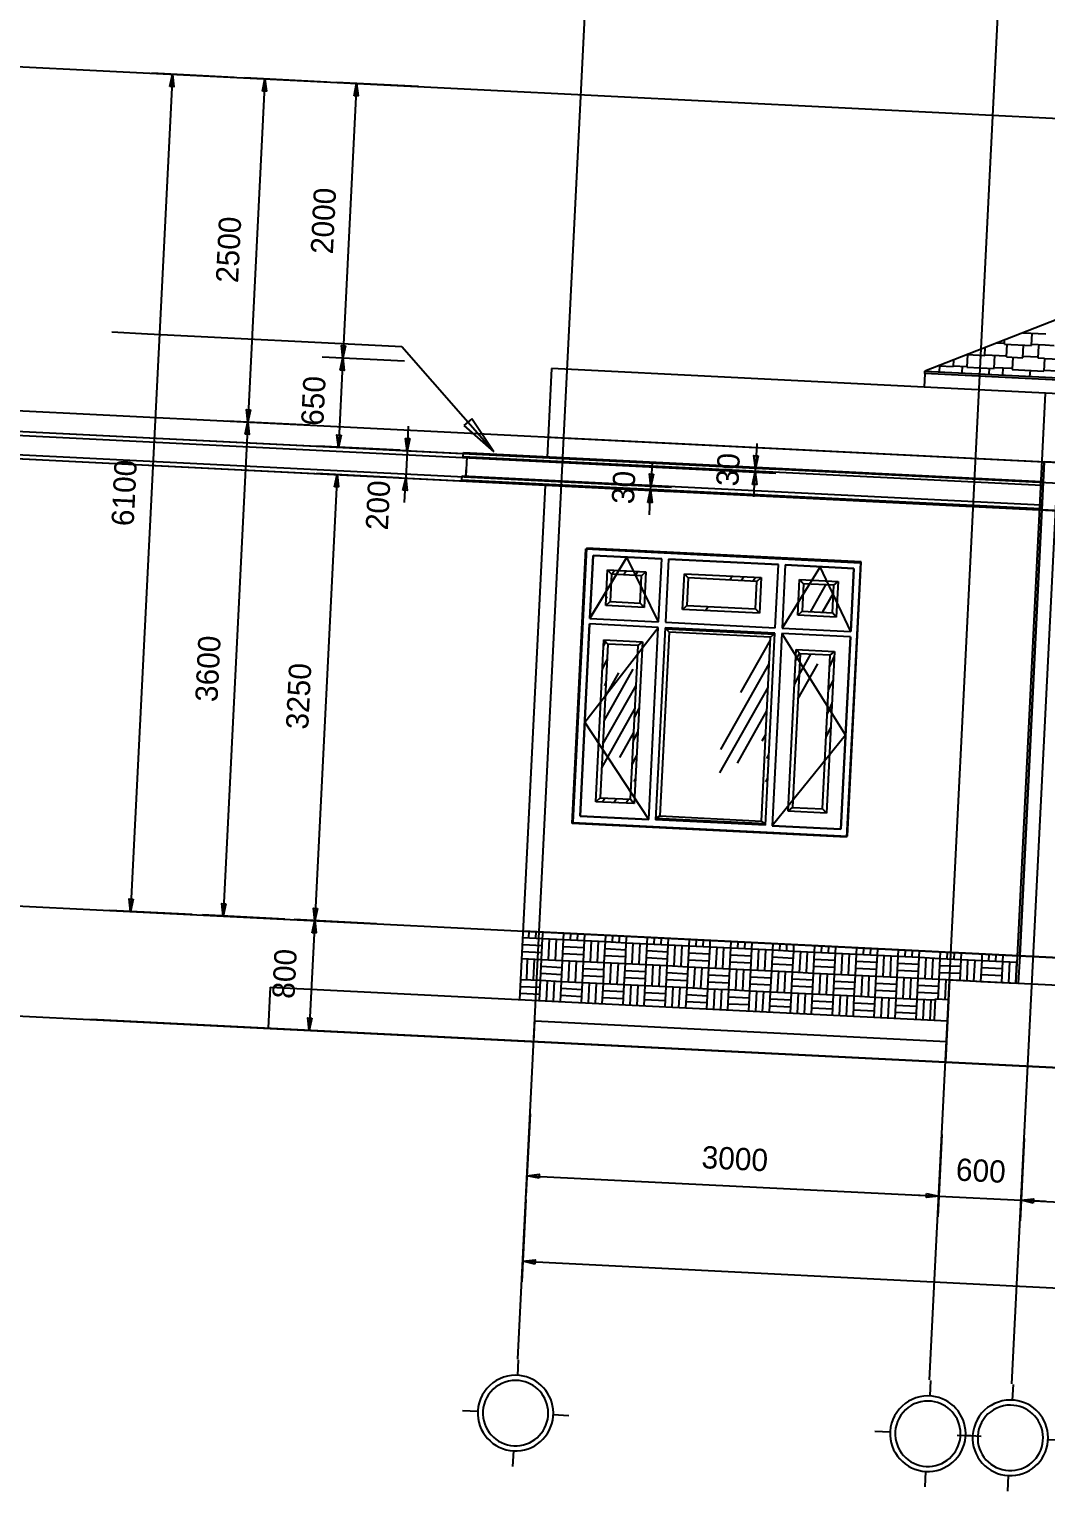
# Model space of a CAD drawing. Extents: x 549999 to 550212, y 1838161 to 1838467.
# Drawn here: x 550073.81 to 550081.21, y 1838312.12 to 1838322.78 of the extents above; entities that cross this region are included whole.
import ezdxf

# ---------------------------------------------------------------- set-up
doc = ezdxf.new("R2010")
doc.units = 0
for name, color, linetype in [('Level 14', 7, 'Continuous'), ('Level 18', 7, 'Continuous'), ('Level 19', 7, 'Continuous'), ('Level 20', 7, 'Continuous'), ('Level 22', 7, 'Continuous'), ('Level 28', 7, 'Continuous'), ('Level 37', 7, 'Continuous'), ('Level 4', 7, 'Continuous'), ('Level 42', 7, 'Continuous'), ('Level 6', 7, 'Continuous'), ('Level 7', 7, 'Continuous'), ('Level 8', 7, 'Continuous'), ('Level 9', 7, 'Continuous')]:
    doc.layers.add(name, color=color, linetype=linetype)

# ---------------------------------------------------------------- blocks, each defined once
blk = doc.blocks.new('SO2000')
at = {"layer": 'Level 7'}
for p, q in [((-392.9, 280), (-392.9, 80)), ((-192.9, 280), (-392.9, 280)), ((-192.9, 80), (-192.9, 280)), ((-387.9, 229), (-363.4, 275)), ((-363.4, 275), (-387.9, 229)), ((-337.9, 275), (-387.9, 275)), ((-387.9, 275), (-387.9, 229)), ((-387.9, 229), (-387.9, 275)), ((-387.9, 275), (-337.9, 275)), ((-337.9, 229), (-363.4, 275)), ((-337.9, 229), (-337.9, 275)), ((-337.9, 229), (-337.9, 275)), ((-332.9, 275), (-332.9, 229)), ((-332.9, 275), (-252.9, 275)), ((-332.9, 275), (-332.9, 229)), ((-252.9, 275), (-332.9, 275)), ((-252.9, 229), (-252.9, 275)), ((-252.9, 229), (-252.9, 275)), ((-222.4, 275), (-247.9, 229)), ((-247.9, 275), (-247.9, 229)), ((-197.9, 275), (-247.9, 275)), ((-247.9, 275), (-247.9, 229)), ((-247.9, 275), (-197.9, 275)), ((-197.9, 229), (-222.4, 275)), ((-197.9, 229), (-197.9, 275)), ((-197.9, 275), (-197.9, 229)), ((-376.9, 265), (-373.9, 262)), ((-376.9, 239), (-376.9, 265)), ((-376.9, 265), (-348.9, 265)), ((-351.9, 262), (-373.9, 262)), ((-373.9, 262), (-373.9, 242)), ((-373.6, 262), (-371.8, 265)), ((-365.1, 262), (-363.3, 265)), ((-356.5, 262), (-354.7, 265)), ((-351.9, 262), (-348.9, 265)), ((-351.9, 242), (-351.9, 262)), ((-348.9, 265), (-348.9, 239)), ((-320.9, 265), (-317.9, 262)), ((-320.9, 239), (-320.9, 265)), ((-320.9, 265), (-264.9, 265)), ((-267.9, 262), (-317.9, 262)), ((-317.9, 262), (-317.9, 242)), ((-287.9, 262), (-286.1, 265)), ((-279.3, 262), (-277.5, 265)), ((-270.8, 262), (-269, 265)), ((-267.9, 262), (-264.9, 265)), ((-267.9, 242), (-267.9, 262)), ((-264.9, 265), (-264.9, 239)), ((-236.9, 265), (-208.9, 265)), ((-236.9, 239), (-236.9, 265)), ((-236.9, 265), (-233.9, 262)), ((-211.9, 262), (-233.9, 262)), ((-233.9, 262), (-233.9, 242)), ((-227.6, 242), (-217.6, 262)), ((-219, 242), (-211.9, 256.3)), ((-211.9, 262), (-208.9, 265)), ((-211.9, 242), (-211.9, 262)), ((-208.9, 265), (-208.9, 239)), ((-376.9, 243.9), (-376.2, 245.6)), ((-376.9, 239), (-373.9, 242)), ((-348.9, 239), (-376.9, 239)), ((-373.9, 242), (-351.9, 242)), ((-348.9, 239), (-351.9, 242)), ((-320.9, 239), (-317.9, 242)), ((-264.9, 239), (-320.9, 239)), ((-317.9, 242), (-267.9, 242)), ((-304.3, 239), (-302.5, 242)), ((-264.9, 239), (-267.9, 242)), ((-236.9, 239), (-233.9, 242)), ((-208.9, 239), (-236.9, 239)), ((-233.9, 242), (-211.9, 242)), ((-208.9, 239), (-211.9, 242)), ((-387.9, 229), (-337.9, 229)), ((-387.9, 229), (-337.9, 229)), ((-387.9, 153.5), (-337.9, 225)), ((-337.9, 225), (-387.9, 225)), ((-387.9, 225), (-387.9, 85)), ((-337.9, 225), (-387.9, 225)), ((-387.9, 85), (-387.9, 225)), ((-337.9, 85), (-337.9, 225)), ((-337.9, 85), (-337.9, 225)), ((-332.9, 229), (-252.9, 229)), ((-332.9, 229), (-252.9, 229)), ((-332.9, 225), (-332.9, 85)), ((-252.9, 225), (-332.9, 225)), ((-252.9, 224), (-332.9, 224)), ((-331.9, 224), (-329.9, 222)), ((-255.9, 222), (-253.9, 224)), ((-252.9, 85), (-252.9, 225)), ((-247.9, 229), (-197.9, 229)), ((-247.9, 229), (-197.9, 229)), ((-247.9, 229), (-197.9, 229)), ((-247.9, 225), (-197.9, 153.5)), ((-247.9, 225), (-247.9, 85)), ((-197.9, 225), (-247.9, 225)), ((-247.9, 225), (-247.9, 85)), ((-197.9, 225), (-247.9, 225)), ((-197.9, 85), (-197.9, 225)), ((-197.9, 225), (-197.9, 85)), ((-376.9, 214), (-373.9, 211)), ((-376.9, 96), (-376.9, 214)), ((-376.9, 214), (-348.9, 214)), ((-351.9, 211), (-348.9, 214)), ((-348.9, 214), (-348.9, 96)), ((-255.9, 222), (-329.9, 222)), ((-329.9, 222), (-329.9, 88)), ((-275.5, 180.6), (-255.9, 219.7)), ((-255.9, 88), (-255.9, 222)), ((-236.9, 214), (-233.9, 211)), ((-236.9, 96), (-236.9, 214)), ((-236.9, 214), (-208.9, 214)), ((-211.9, 211), (-208.9, 214)), ((-208.9, 214), (-208.9, 96)), ((-376.9, 209.6), (-375.6, 212.7)), ((-351.9, 211), (-373.9, 211)), ((-373.9, 211), (-373.9, 99)), ((-351.9, 99), (-351.9, 211)), ((-287.9, 138.5), (-255.9, 202.5)), ((-236.9, 205.4), (-234.4, 211.5)), ((-233.9, 195.1), (-226, 211)), ((-211.9, 211), (-233.9, 211)), ((-233.9, 211), (-233.9, 99)), ((-233.9, 178), (-220.7, 204.3)), ((-211.9, 99), (-211.9, 211)), ((-211.9, 202.7), (-208.9, 209.9)), ((-376.9, 192.5), (-373.9, 199.7)), ((-373.9, 155.1), (-354.6, 193.8)), ((-236.9, 188.3), (-233.9, 195.5)), ((-211.9, 185.6), (-208.9, 192.8)), ((-374.7, 180.5), (-373.9, 182.6)), ((-373.9, 172.3), (-364.8, 190.5)), ((-373.9, 138), (-351.9, 182)), ((-287.9, 121.4), (-255.9, 185.4)), ((-211.9, 168.4), (-208.9, 175.7)), ((-373.9, 120.9), (-351.9, 164.9)), ((-351.9, 158.4), (-348.9, 165.6)), ((-275.5, 129.1), (-255.9, 168.3)), ((-337.9, 85), (-387.9, 153.5)), ((-258.3, 146.3), (-255.9, 151.1)), ((-197.9, 153.5), (-247.9, 85)), ((-211.9, 151.3), (-208.9, 158.5)), ((-361.2, 129.1), (-351.9, 147.7)), ((-351.9, 141.2), (-348.9, 148.4)), ((-351.9, 124.1), (-348.9, 131.3)), ((-254.2, 133.7), (-252.9, 136.7)), ((-254.2, 116.6), (-252.9, 119.6)), ((-349.8, 112), (-348.9, 114.1)), ((-373.9, 99), (-376.9, 96)), ((-348.9, 96), (-376.9, 96)), ((-373.9, 99), (-351.9, 99)), ((-372.4, 96), (-370.6, 99)), ((-363.8, 96), (-362, 99)), ((-355.2, 96), (-353.4, 99)), ((-351.9, 99), (-348.9, 96)), ((-236.9, 96), (-233.9, 99)), ((-208.9, 96), (-236.9, 96)), ((-233.9, 99), (-211.9, 99)), ((-208.9, 96), (-211.9, 99)), ((-332.9, 86), (-329.9, 88)), ((-252.9, 86), (-332.9, 86)), ((-329.9, 88), (-255.9, 88)), ((-252.9, 86), (-255.9, 88)), ((-392.9, 80), (-192.9, 80)), ((-387.9, 85), (-337.9, 85)), ((-337.9, 85), (-387.9, 85)), ((-252.9, 85), (-332.9, 85)), ((-247.9, 85), (-197.9, 85)), ((-197.9, 85), (-247.9, 85))]:
    blk.add_line(p, q, dxfattribs=at)
blk = doc.blocks.new('FLOORS')
at = {"layer": 'Level 8'}
for p, q in [((-122.9, -50), (-122.9, -35)), ((-122.9, -35), (-112.9, -35))]:
    blk.add_line(p, q, dxfattribs=at)
blk = doc.blocks.new('FLOOR0')
at = {"layer": 'Level 8'}
blk.add_line((-482.9, 328), (-482.9, 342), dxfattribs=at)
blk = doc.blocks.new('FLOOR3')
at = {"layer": 'Level 8'}
for p, q in [((-485.9, 345), (-64.4, 345)), ((-485.9, 342), (-485.9, 345)), ((-64.4, 342), (-485.9, 342)), ((-485.9, 328), (-64.4, 328)), ((-485.9, 325), (-485.9, 328)), ((-64.4, 325), (-485.9, 325))]:
    blk.add_line(p, q, dxfattribs=at)
blk = doc.blocks.new('GRID__')
at = {"layer": 'Level 19'}
for p, q in [((504.7, -264.7), (504.7, -276)), ((466, -303.5), (477.2, -303.5)), ((543.5, -303.5), (532.2, -303.5)), ((504.7, -342.3), (504.7, -331))]:
    blk.add_line(p, q, dxfattribs=at)
for radius, start, end in [(27.5, 86.5906, 185.4173), (27.5, 3.4094, 86.5906), (23.8, 86.5906, 185.4173), (23.8, 3.4094, 86.5906), (27.5, 185.4173, 275.4173), (23.8, 185.4173, 275.4173), (23.8, 275.4173, 3.4094), (27.5, 275.4173, 3.4094)]:
    blk.add_arc((504.7, -303.5), radius, start, end, dxfattribs=at)

msp = doc.modelspace()

# ---------------------------------------------------------------- linework, layer by layer
at = {"layer": 'Level 14'}
for p, q in [((550077.445, 1838316.167), (550077.447, 1838316.214)), ((550077.496, 1838316.164), (550077.498, 1838316.211)), ((550077.401, 1838316.118), (550077.544, 1838316.111)), ((550077.404, 1838316.169), (550077.546, 1838316.162)), ((550077.539, 1838316.009), (550077.546, 1838316.162)), ((550077.546, 1838316.162), (550077.549, 1838316.209)), ((550077.546, 1838316.162), (550077.699, 1838316.154)), ((550077.589, 1838316.007), (550077.597, 1838316.159)), ((550077.64, 1838316.004), (550077.648, 1838316.156)), ((550077.691, 1838316.002), (550077.699, 1838316.154)), ((550077.699, 1838316.154), (550077.701, 1838316.201)), ((550077.699, 1838316.154), (550077.851, 1838316.146)), ((550077.749, 1838316.151), (550077.752, 1838316.199)), ((550077.8, 1838316.149), (550077.802, 1838316.196)), ((550077.843, 1838315.994), (550077.851, 1838316.146)), ((550077.851, 1838316.146), (550077.853, 1838316.194)), ((550077.851, 1838316.146), (550078.003, 1838316.139)), ((550077.894, 1838315.992), (550077.901, 1838316.144)), ((550077.945, 1838315.989), (550077.952, 1838316.141)), ((550077.995, 1838315.986), (550078.003, 1838316.139)), ((550078.003, 1838316.139), (550078.005, 1838316.186)), ((550078.003, 1838316.139), (550078.155, 1838316.131)), ((550078.054, 1838316.136), (550078.056, 1838316.183)), ((550078.104, 1838316.134), (550078.107, 1838316.181)), ((550078.148, 1838315.979), (550078.155, 1838316.131)), ((550078.155, 1838316.131), (550078.158, 1838316.178)), ((550078.155, 1838316.131), (550078.307, 1838316.123)), ((550078.198, 1838315.976), (550078.206, 1838316.129)), ((550078.249, 1838315.974), (550078.257, 1838316.126)), ((550078.3, 1838315.971), (550078.307, 1838316.123)), ((550078.307, 1838316.123), (550078.31, 1838316.171)), ((550078.307, 1838316.123), (550078.46, 1838316.116)), ((550078.358, 1838316.121), (550078.36, 1838316.168)), ((550078.409, 1838316.118), (550078.411, 1838316.166)), ((550078.452, 1838315.964), (550078.46, 1838316.116)), ((550078.46, 1838316.116), (550078.462, 1838316.163)), ((550078.46, 1838316.116), (550078.612, 1838316.108)), ((550078.503, 1838315.961), (550078.51, 1838316.113)), ((550078.553, 1838315.959), (550078.561, 1838316.111)), ((550078.604, 1838315.956), (550078.612, 1838316.108)), ((550078.612, 1838316.108), (550078.614, 1838316.155)), ((550078.612, 1838316.108), (550078.764, 1838316.101)), ((550078.663, 1838316.106), (550078.665, 1838316.153)), ((550078.713, 1838316.103), (550078.716, 1838316.15)), ((550078.764, 1838316.101), (550078.766, 1838316.148)), ((550078.916, 1838316.093), (550078.919, 1838316.14)), ((550078.967, 1838316.09), (550078.969, 1838316.138)), ((550079.018, 1838316.088), (550079.02, 1838316.135)), ((550079.068, 1838316.085), (550079.071, 1838316.133)), ((550079.221, 1838316.078), (550079.223, 1838316.125)), ((550079.271, 1838316.075), (550079.274, 1838316.123)), ((550079.322, 1838316.073), (550079.324, 1838316.12)), ((550079.373, 1838316.07), (550079.375, 1838316.117)), ((550079.525, 1838316.063), (550079.527, 1838316.11)), ((550079.576, 1838316.06), (550079.578, 1838316.107)), ((550079.627, 1838316.057), (550079.629, 1838316.105)), ((550077.396, 1838316.016), (550077.539, 1838316.009)), ((550077.399, 1838316.067), (550077.541, 1838316.06)), ((550077.43, 1838315.862), (550077.437, 1838316.014)), ((550077.48, 1838315.86), (550077.488, 1838316.012)), ((550077.531, 1838315.857), (550077.539, 1838316.009)), ((550077.539, 1838316.009), (550077.691, 1838316.002)), ((550077.683, 1838315.849), (550077.691, 1838316.002)), ((550077.691, 1838316.002), (550077.843, 1838315.994)), ((550077.693, 1838316.052), (550077.846, 1838316.045)), ((550077.696, 1838316.103), (550077.848, 1838316.096)), ((550077.734, 1838315.847), (550077.742, 1838315.999)), ((550077.998, 1838316.037), (550078.15, 1838316.03)), ((550078, 1838316.088), (550078.153, 1838316.08)), ((550078.302, 1838316.022), (550078.454, 1838316.014)), ((550078.305, 1838316.073), (550078.457, 1838316.065)), ((550078.607, 1838316.007), (550078.759, 1838315.999)), ((550078.609, 1838316.057), (550078.761, 1838316.05)), ((550078.756, 1838315.948), (550078.764, 1838316.101)), ((550078.764, 1838316.101), (550078.916, 1838316.093)), ((550078.807, 1838315.946), (550078.815, 1838316.098)), ((550078.858, 1838315.943), (550078.865, 1838316.096)), ((550078.909, 1838315.941), (550078.916, 1838316.093)), ((550078.914, 1838316.042), (550079.066, 1838316.035)), ((550078.916, 1838316.093), (550079.068, 1838316.085)), ((550079.061, 1838315.933), (550079.068, 1838316.085)), ((550079.068, 1838316.085), (550079.221, 1838316.078)), ((550079.112, 1838315.931), (550079.119, 1838316.083)), ((550079.162, 1838315.928), (550079.17, 1838316.08)), ((550079.213, 1838315.926), (550079.221, 1838316.078)), ((550079.218, 1838316.027), (550079.37, 1838316.019)), ((550079.221, 1838316.078), (550079.373, 1838316.07)), ((550079.365, 1838315.918), (550079.373, 1838316.07)), ((550079.373, 1838316.07), (550079.525, 1838316.063)), ((550079.416, 1838315.915), (550079.424, 1838316.068)), ((550079.467, 1838315.913), (550079.474, 1838316.065)), ((550079.517, 1838315.91), (550079.525, 1838316.063)), ((550079.523, 1838316.012), (550079.675, 1838316.004)), ((550079.525, 1838316.063), (550079.677, 1838316.055)), ((550079.67, 1838315.903), (550079.677, 1838316.055)), ((550079.677, 1838316.055), (550079.68, 1838316.102)), ((550079.677, 1838316.055), (550079.829, 1838316.047)), ((550079.72, 1838315.9), (550079.728, 1838316.052)), ((550079.771, 1838315.898), (550079.779, 1838316.05)), ((550079.822, 1838315.895), (550079.829, 1838316.047)), ((550079.829, 1838316.047), (550079.832, 1838316.095)), ((550079.829, 1838316.047), (550079.982, 1838316.04)), ((550079.88, 1838316.045), (550079.883, 1838316.092)), ((550079.931, 1838316.042), (550079.933, 1838316.09)), ((550079.974, 1838315.888), (550079.982, 1838316.04)), ((550079.982, 1838316.04), (550079.984, 1838316.087)), ((550079.982, 1838316.04), (550080.134, 1838316.032)), ((550080.025, 1838315.885), (550080.032, 1838316.037)), ((550080.076, 1838315.882), (550080.083, 1838316.035)), ((550080.126, 1838315.88), (550080.134, 1838316.032)), ((550080.134, 1838316.032), (550080.136, 1838316.079)), ((550080.134, 1838316.032), (550080.286, 1838316.025)), ((550080.185, 1838316.03), (550080.187, 1838316.077)), ((550080.235, 1838316.027), (550080.238, 1838316.074)), ((550080.278, 1838315.872), (550080.286, 1838316.025)), ((550080.286, 1838316.025), (550080.288, 1838316.072)), ((550080.286, 1838316.025), (550080.438, 1838316.017)), ((550080.329, 1838315.87), (550080.337, 1838316.022)), ((550080.38, 1838315.867), (550080.388, 1838316.019)), ((550080.431, 1838315.865), (550080.438, 1838316.017)), ((550080.438, 1838316.017), (550080.441, 1838316.064)), ((550080.438, 1838316.017), (550080.591, 1838316.009)), ((550080.489, 1838316.014), (550080.491, 1838316.062)), ((550080.54, 1838316.012), (550080.542, 1838316.059)), ((550080.583, 1838315.857), (550080.591, 1838316.009)), ((550080.591, 1838316.009), (550080.593, 1838316.057)), ((550080.591, 1838316.009), (550080.743, 1838316.002)), ((550080.634, 1838315.855), (550080.641, 1838316.007)), ((550080.684, 1838315.852), (550080.692, 1838316.004)), ((550080.735, 1838315.849), (550080.743, 1838316.002)), ((550080.743, 1838316.002), (550080.745, 1838316.049)), ((550080.743, 1838316.002), (550080.895, 1838315.994)), ((550080.793, 1838315.999), (550080.796, 1838316.046)), ((550080.844, 1838315.997), (550080.847, 1838316.044)), ((550080.895, 1838315.994), (550080.897, 1838316.041)), ((550077.534, 1838315.908), (550077.686, 1838315.9)), ((550077.536, 1838315.959), (550077.688, 1838315.951)), ((550077.785, 1838315.844), (550077.792, 1838315.997)), ((550077.836, 1838315.842), (550077.843, 1838315.994)), ((550077.838, 1838315.893), (550077.99, 1838315.885)), ((550077.841, 1838315.943), (550077.993, 1838315.936)), ((550077.843, 1838315.994), (550077.995, 1838315.986)), ((550077.988, 1838315.834), (550077.995, 1838315.986)), ((550077.995, 1838315.986), (550078.148, 1838315.979)), ((550078.038, 1838315.832), (550078.046, 1838315.984)), ((550078.089, 1838315.829), (550078.097, 1838315.981)), ((550078.14, 1838315.827), (550078.148, 1838315.979)), ((550078.145, 1838315.928), (550078.297, 1838315.921)), ((550078.148, 1838315.979), (550078.3, 1838315.971)), ((550078.292, 1838315.819), (550078.3, 1838315.971)), ((550078.3, 1838315.971), (550078.452, 1838315.964)), ((550078.343, 1838315.816), (550078.35, 1838315.969)), ((550078.394, 1838315.814), (550078.401, 1838315.966)), ((550078.444, 1838315.811), (550078.452, 1838315.964)), ((550078.449, 1838315.913), (550078.602, 1838315.905)), ((550078.452, 1838315.964), (550078.604, 1838315.956)), ((550078.597, 1838315.804), (550078.604, 1838315.956)), ((550078.604, 1838315.956), (550078.756, 1838315.948)), ((550078.647, 1838315.801), (550078.655, 1838315.953)), ((550078.698, 1838315.799), (550078.706, 1838315.951)), ((550078.749, 1838315.796), (550078.756, 1838315.948)), ((550078.754, 1838315.898), (550078.906, 1838315.89)), ((550078.756, 1838315.948), (550078.909, 1838315.941)), ((550078.901, 1838315.789), (550078.909, 1838315.941)), ((550078.909, 1838315.941), (550079.061, 1838315.933)), ((550078.911, 1838315.992), (550079.063, 1838315.984)), ((550078.952, 1838315.786), (550078.959, 1838315.938)), ((550079.002, 1838315.784), (550079.01, 1838315.936)), ((550079.053, 1838315.781), (550079.061, 1838315.933)), ((550079.061, 1838315.933), (550079.213, 1838315.926)), ((550079.205, 1838315.773), (550079.213, 1838315.926)), ((550079.213, 1838315.926), (550079.365, 1838315.918)), ((550079.216, 1838315.976), (550079.368, 1838315.969)), ((550079.256, 1838315.771), (550079.264, 1838315.923)), ((550079.307, 1838315.768), (550079.314, 1838315.921)), ((550079.358, 1838315.766), (550079.365, 1838315.918)), ((550079.365, 1838315.918), (550079.517, 1838315.91)), ((550079.51, 1838315.758), (550079.517, 1838315.91)), ((550079.517, 1838315.91), (550079.67, 1838315.903)), ((550079.52, 1838315.961), (550079.672, 1838315.953)), ((550079.561, 1838315.756), (550079.568, 1838315.908)), ((550079.611, 1838315.753), (550079.619, 1838315.905)), ((550079.662, 1838315.751), (550079.67, 1838315.903)), ((550079.67, 1838315.903), (550079.822, 1838315.895)), ((550079.814, 1838315.743), (550079.822, 1838315.895)), ((550079.822, 1838315.895), (550079.974, 1838315.888)), ((550079.824, 1838315.946), (550079.977, 1838315.938)), ((550079.827, 1838315.997), (550079.979, 1838315.989)), ((550079.865, 1838315.74), (550079.873, 1838315.893)), ((550080.129, 1838315.931), (550080.281, 1838315.923)), ((550080.131, 1838315.981), (550080.284, 1838315.974)), ((550080.433, 1838315.915), (550080.585, 1838315.908)), ((550080.436, 1838315.966), (550080.588, 1838315.959)), ((550080.738, 1838315.9), (550080.89, 1838315.893)), ((550080.74, 1838315.951), (550080.892, 1838315.943)), ((550080.887, 1838315.842), (550080.895, 1838315.994)), ((550080.895, 1838315.994), (550080.999, 1838315.989)), ((550080.938, 1838315.839), (550080.946, 1838315.992)), ((550080.989, 1838315.837), (550080.996, 1838315.989)), ((550077.386, 1838315.813), (550077.529, 1838315.806)), ((550077.389, 1838315.864), (550077.531, 1838315.857)), ((550077.524, 1838315.709), (550077.531, 1838315.857)), ((550077.531, 1838315.857), (550077.683, 1838315.849)), ((550077.574, 1838315.707), (550077.582, 1838315.855)), ((550077.625, 1838315.704), (550077.633, 1838315.852)), ((550077.676, 1838315.702), (550077.683, 1838315.849)), ((550077.681, 1838315.799), (550077.833, 1838315.791)), ((550077.683, 1838315.849), (550077.836, 1838315.842)), ((550077.828, 1838315.694), (550077.836, 1838315.842)), ((550077.836, 1838315.842), (550077.988, 1838315.834)), ((550077.879, 1838315.692), (550077.886, 1838315.839)), ((550077.93, 1838315.689), (550077.937, 1838315.837)), ((550077.98, 1838315.687), (550077.988, 1838315.834)), ((550077.988, 1838315.834), (550078.14, 1838315.827)), ((550078.133, 1838315.679), (550078.14, 1838315.827)), ((550078.14, 1838315.827), (550078.292, 1838315.819)), ((550078.142, 1838315.877), (550078.295, 1838315.87)), ((550078.183, 1838315.676), (550078.191, 1838315.824)), ((550078.234, 1838315.674), (550078.241, 1838315.822)), ((550078.285, 1838315.671), (550078.292, 1838315.819)), ((550078.292, 1838315.819), (550078.444, 1838315.811)), ((550078.437, 1838315.664), (550078.444, 1838315.811)), ((550078.444, 1838315.811), (550078.597, 1838315.804)), ((550078.447, 1838315.862), (550078.599, 1838315.855)), ((550078.488, 1838315.661), (550078.495, 1838315.809)), ((550078.538, 1838315.659), (550078.546, 1838315.806)), ((550078.589, 1838315.656), (550078.597, 1838315.804)), ((550078.597, 1838315.804), (550078.749, 1838315.796)), ((550078.741, 1838315.648), (550078.749, 1838315.796)), ((550078.749, 1838315.796), (550078.901, 1838315.789)), ((550078.751, 1838315.847), (550078.904, 1838315.839)), ((550078.792, 1838315.646), (550078.8, 1838315.794)), ((550078.843, 1838315.643), (550078.85, 1838315.791)), ((550078.894, 1838315.641), (550078.901, 1838315.789)), ((550078.901, 1838315.789), (550079.053, 1838315.781)), ((550079.056, 1838315.832), (550079.208, 1838315.824)), ((550079.058, 1838315.882), (550079.21, 1838315.875)), ((550079.36, 1838315.816), (550079.512, 1838315.809)), ((550079.363, 1838315.867), (550079.515, 1838315.86)), ((550079.665, 1838315.801), (550079.817, 1838315.794)), ((550079.667, 1838315.852), (550079.819, 1838315.844)), ((550079.916, 1838315.738), (550079.923, 1838315.89)), ((550079.966, 1838315.735), (550079.974, 1838315.888)), ((550079.969, 1838315.786), (550080.121, 1838315.778)), ((550079.972, 1838315.837), (550080.124, 1838315.829)), ((550079.974, 1838315.888), (550080.126, 1838315.88)), ((550080.119, 1838315.728), (550080.126, 1838315.88)), ((550080.126, 1838315.88), (550080.278, 1838315.872)), ((550080.169, 1838315.725), (550080.177, 1838315.877)), ((550080.22, 1838315.723), (550080.228, 1838315.875)), ((550080.271, 1838315.72), (550080.278, 1838315.872)), ((550080.276, 1838315.822), (550080.428, 1838315.814)), ((550080.278, 1838315.872), (550080.431, 1838315.865)), ((550080.423, 1838315.715), (550080.431, 1838315.865)), ((550080.431, 1838315.865), (550080.583, 1838315.857)), ((550080.474, 1838315.712), (550080.481, 1838315.862)), ((550080.532, 1838315.859), (550080.532, 1838315.86)), ((550080.583, 1838315.857), (550080.735, 1838315.849)), ((550080.583, 1838315.857), (550080.583, 1838315.857)), ((550080.735, 1838315.849), (550080.887, 1838315.842)), ((550080.735, 1838315.849), (550080.735, 1838315.849)), ((550080.786, 1838315.847), (550080.786, 1838315.847)), ((550080.837, 1838315.844), (550080.837, 1838315.844)), ((550080.887, 1838315.842), (550080.992, 1838315.837)), ((550080.887, 1838315.842), (550080.887, 1838315.842)), ((550077.383, 1838315.763), (550077.526, 1838315.756)), ((550077.678, 1838315.748), (550077.83, 1838315.74)), ((550077.983, 1838315.733), (550078.135, 1838315.725)), ((550077.985, 1838315.784), (550078.137, 1838315.776)), ((550078.287, 1838315.718), (550078.439, 1838315.71)), ((550078.29, 1838315.768), (550078.442, 1838315.761)), ((550078.591, 1838315.702), (550078.744, 1838315.695)), ((550078.594, 1838315.753), (550078.746, 1838315.745)), ((550078.896, 1838315.687), (550079.048, 1838315.68)), ((550078.898, 1838315.738), (550079.051, 1838315.73)), ((550079.046, 1838315.633), (550079.053, 1838315.781)), ((550079.053, 1838315.781), (550079.205, 1838315.773)), ((550079.097, 1838315.631), (550079.104, 1838315.778)), ((550079.147, 1838315.628), (550079.155, 1838315.776)), ((550079.198, 1838315.626), (550079.205, 1838315.773)), ((550079.203, 1838315.723), (550079.355, 1838315.715)), ((550079.205, 1838315.773), (550079.358, 1838315.766)), ((550079.35, 1838315.618), (550079.358, 1838315.766)), ((550079.358, 1838315.766), (550079.51, 1838315.758)), ((550079.401, 1838315.616), (550079.408, 1838315.763)), ((550079.452, 1838315.613), (550079.459, 1838315.761)), ((550079.502, 1838315.61), (550079.51, 1838315.758)), ((550079.507, 1838315.707), (550079.659, 1838315.7)), ((550079.51, 1838315.758), (550079.662, 1838315.751)), ((550079.655, 1838315.603), (550079.662, 1838315.751)), ((550079.662, 1838315.751), (550079.814, 1838315.743)), ((550079.705, 1838315.6), (550079.713, 1838315.748)), ((550079.756, 1838315.598), (550079.764, 1838315.745)), ((550079.807, 1838315.595), (550079.814, 1838315.743)), ((550079.812, 1838315.692), (550079.964, 1838315.685)), ((550079.814, 1838315.743), (550079.966, 1838315.735)), ((550079.959, 1838315.588), (550079.966, 1838315.735)), ((550079.966, 1838315.735), (550080.119, 1838315.728)), ((550080.01, 1838315.585), (550080.017, 1838315.733)), ((550080.061, 1838315.583), (550080.068, 1838315.73)), ((550080.111, 1838315.58), (550080.119, 1838315.728)), ((550080.119, 1838315.728), (550080.271, 1838315.72)), ((550080.263, 1838315.572), (550080.271, 1838315.72)), ((550080.271, 1838315.72), (550080.4, 1838315.714)), ((550080.273, 1838315.771), (550080.426, 1838315.763)), ((550080.314, 1838315.57), (550080.322, 1838315.718)), ((550080.365, 1838315.567), (550080.372, 1838315.715)), ((550079.2, 1838315.672), (550079.353, 1838315.664)), ((550079.505, 1838315.657), (550079.657, 1838315.649)), ((550079.809, 1838315.641), (550079.961, 1838315.634)), ((550080.114, 1838315.626), (550080.266, 1838315.619)), ((550080.116, 1838315.677), (550080.268, 1838315.669))]:
    msp.add_line(p, q, dxfattribs=at)
at = {"layer": 'Level 18'}
for p, q in [((550077.365, 1838313.099), (550078.012, 1838326.036)), ((550080.362, 1838312.949), (550081.008, 1838325.886)), ((550080.961, 1838312.919), (550081.608, 1838325.857)), ((550072.681, 1838322.56), (550101.528, 1838321.118)), ((550072.557, 1838320.063), (550101.404, 1838318.621)), ((550072.377, 1838316.467), (550101.224, 1838315.025)), ((550072.337, 1838315.668), (550100.042, 1838314.283))]:
    msp.add_line(p, q, dxfattribs=at)
at = {"layer": 'Level 20'}
for p, q in [((550074.852, 1838322.451), (550074.547, 1838316.359)), ((550075.301, 1838322.429), (550074.702, 1838322.459)), ((550075.975, 1838322.395), (550075.376, 1838322.425)), ((550075.526, 1838322.417), (550075.401, 1838319.921)), ((550076.642, 1838322.362), (550076.043, 1838322.392)), ((550076.193, 1838322.384), (550076.093, 1838320.387)), ((550034.294, 1838321.825), (550095.327, 1838318.774)), ((550034.284, 1838321.626), (550095.317, 1838318.574)), ((550076.542, 1838320.364), (550075.943, 1838320.394)), ((550076.542, 1838320.364), (550075.943, 1838320.394)), ((550076.093, 1838320.387), (550076.061, 1838319.737)), ((550069.961, 1838320.012), (550079.243, 1838319.548)), ((550069.962, 1838320.042), (550079.244, 1838319.578)), ((550069.199, 1838319.88), (550078.481, 1838319.416)), ((550069.2, 1838319.91), (550078.483, 1838319.446)), ((550075.401, 1838319.921), (550075.221, 1838316.325)), ((550075.85, 1838319.898), (550075.251, 1838319.928)), ((550075.85, 1838319.898), (550075.251, 1838319.928)), ((550076.569, 1838319.891), (550076.56, 1838319.712)), ((550076.51, 1838319.715), (550075.911, 1838319.745)), ((550079.104, 1838319.764), (550079.095, 1838319.586)), ((550076.51, 1838319.715), (550076.71, 1838319.705)), ((550076.56, 1838319.712), (550076.55, 1838319.513)), ((550078.342, 1838319.632), (550078.333, 1838319.454)), ((550076.051, 1838319.538), (550075.888, 1838316.292)), ((550076.5, 1838319.515), (550075.901, 1838319.545)), ((550076.5, 1838319.515), (550076.7, 1838319.505)), ((550079.084, 1838319.377), (550079.093, 1838319.556)), ((550079.093, 1838319.556), (550079.095, 1838319.586)), ((550076.541, 1838319.334), (550076.55, 1838319.513)), ((550078.323, 1838319.245), (550078.331, 1838319.424)), ((550078.331, 1838319.424), (550078.333, 1838319.454)), ((550074.997, 1838316.336), (550074.398, 1838316.366)), ((550075.671, 1838316.303), (550075.071, 1838316.333)), ((550076.338, 1838316.269), (550075.738, 1838316.299)), ((550076.338, 1838316.269), (550075.738, 1838316.299)), ((550075.888, 1838316.292), (550075.848, 1838315.493)), ((550076.298, 1838315.47), (550075.698, 1838315.5)), ((550077.455, 1838314.885), (550077.425, 1838314.286)), ((550080.451, 1838314.735), (550080.421, 1838314.136)), ((550080.451, 1838314.735), (550080.421, 1838314.136)), ((550081.05, 1838314.705), (550081.02, 1838314.106)), ((550081.05, 1838314.705), (550081.02, 1838314.106)), ((550077.432, 1838314.435), (550080.429, 1838314.286)), ((550080.25, 1838314.295), (550080.429, 1838314.286)), ((550077.424, 1838314.261), (550077.394, 1838313.662)), ((550080.429, 1838314.286), (550081.028, 1838314.256)), ((550081.206, 1838314.247), (550081.028, 1838314.256)), ((550081.028, 1838314.256), (550084.623, 1838314.076)), ((550077.401, 1838313.812), (550093.481, 1838313.008))]:
    msp.add_line(p, q, dxfattribs=at)
for points in [[(550074.833, 1838322.363), (550074.852, 1838322.451), (550074.862, 1838322.361)], [(550075.507, 1838322.329), (550075.526, 1838322.417), (550075.536, 1838322.328)], [(550076.174, 1838322.296), (550076.193, 1838322.384), (550076.203, 1838322.294)], [(550076.112, 1838320.475), (550076.093, 1838320.387), (550076.083, 1838320.477)], [(550076.074, 1838320.298), (550076.093, 1838320.387), (550076.103, 1838320.297)], [(550075.42, 1838320.009), (550075.401, 1838319.921), (550075.391, 1838320.011)], [(550075.382, 1838319.832), (550075.401, 1838319.921), (550075.411, 1838319.831)], [(550076.08, 1838319.826), (550076.061, 1838319.737), (550076.05, 1838319.827)], [(550076.579, 1838319.801), (550076.56, 1838319.712), (550076.549, 1838319.802)], [(550079.114, 1838319.674), (550079.095, 1838319.586), (550079.084, 1838319.676)], [(550076.031, 1838319.449), (550076.051, 1838319.538), (550076.061, 1838319.448)], [(550078.352, 1838319.542), (550078.333, 1838319.454), (550078.323, 1838319.544)], [(550079.074, 1838319.467), (550079.093, 1838319.556), (550079.104, 1838319.466)], [(550076.53, 1838319.424), (550076.55, 1838319.513), (550076.56, 1838319.423)], [(550078.312, 1838319.335), (550078.331, 1838319.424), (550078.342, 1838319.334)], [(550074.567, 1838316.447), (550074.547, 1838316.359), (550074.537, 1838316.449)], [(550075.241, 1838316.414), (550075.221, 1838316.325), (550075.211, 1838316.415)], [(550075.908, 1838316.38), (550075.888, 1838316.292), (550075.878, 1838316.382)], [(550075.869, 1838316.203), (550075.888, 1838316.292), (550075.899, 1838316.202)], [(550075.868, 1838315.581), (550075.848, 1838315.493), (550075.838, 1838315.583)], [(550077.521, 1838314.416), (550077.432, 1838314.435), (550077.522, 1838314.446)], [(550080.34, 1838314.305), (550080.429, 1838314.286), (550080.339, 1838314.275)], [(550080.34, 1838314.305), (550080.429, 1838314.286), (550080.339, 1838314.275)], [(550081.116, 1838314.236), (550081.028, 1838314.256), (550081.118, 1838314.266)], [(550081.116, 1838314.236), (550081.028, 1838314.256), (550081.118, 1838314.266)], [(550077.49, 1838313.792), (550077.401, 1838313.812), (550077.491, 1838313.822)]]:
    msp.add_lwpolyline(points, close=True, dxfattribs=at)
at = {"layer": 'Level 22'}
for p, q in [((550074.671, 1838320.561), (550074.411, 1838320.574)), ((550076.522, 1838320.469), (550074.671, 1838320.561)), ((550077.19, 1838319.705), (550076.522, 1838320.469)), ((550077.03, 1838319.945), (550076.973, 1838319.895)), ((550077.03, 1838319.945), (550076.973, 1838319.895)), ((550077.19, 1838319.705), (550077.03, 1838319.945)), ((550077.19, 1838319.705), (550077.03, 1838319.945)), ((550076.973, 1838319.895), (550077.19, 1838319.705)), ((550076.973, 1838319.895), (550077.19, 1838319.705))]:
    msp.add_line(p, q, dxfattribs=at)
at = {"layer": 'Level 28'}
msp.add_line((550096.631, 1838314.454), (550074.259, 1838315.572), dxfattribs=at)
at = {"layer": 'Level 37'}
for p, q in [((550084.566, 1838321.949), (550080.328, 1838320.291)), ((550080.327, 1838320.275), (550080.328, 1838320.291)), ((550090.914, 1838319.746), (550080.327, 1838320.275)), ((550080.328, 1838320.291), (550090.915, 1838319.762))]:
    msp.add_line(p, q, dxfattribs=at)
at = {"layer": 'Level 4'}
for p, q in [((550077.611, 1838320.311), (550077.578, 1838319.662)), ((550080.322, 1838320.175), (550077.611, 1838320.311)), ((550080.992, 1838315.836), (550081.206, 1838320.131)), ((550077.586, 1838319.811), (550081.196, 1838319.631)), ((550081.017, 1838316.035), (550081.196, 1838319.631)), ((550077.381, 1838315.716), (550077.568, 1838319.462)), ((550077.761, 1838316.999), (550077.861, 1838318.997)), ((550077.861, 1838318.997), (550079.858, 1838318.897)), ((550079.858, 1838318.897), (550079.758, 1838316.899)), ((550079.758, 1838316.899), (550077.761, 1838316.999)), ((550084.797, 1838315.846), (550077.406, 1838316.216))]:
    msp.add_line(p, q, dxfattribs=at)
at = {"layer": 'Level 42'}
for p, q in [((550080.852, 1838320.496), (550080.906, 1838320.494)), ((550080.906, 1838320.488), (550080.907, 1838320.518)), ((550080.906, 1838320.488), (550081.104, 1838320.478)), ((550080.921, 1838320.395), (550080.926, 1838320.487)), ((550081.04, 1838320.389), (550081.044, 1838320.481)), ((550081.043, 1838320.571), (550081.207, 1838320.563)), ((550081.104, 1838320.478), (550081.108, 1838320.568)), ((550081.104, 1838320.487), (550081.203, 1838320.482)), ((550081.152, 1838320.386), (550081.156, 1838320.476)), ((550081.157, 1838320.484), (550081.156, 1838320.476)), ((550081.203, 1838320.482), (550081.269, 1838320.478)), ((550080.536, 1838320.373), (550080.534, 1838320.325)), ((550080.637, 1838320.412), (550080.633, 1838320.32)), ((550080.637, 1838320.412), (550080.763, 1838320.406)), ((550080.763, 1838320.406), (550080.766, 1838320.463)), ((550080.763, 1838320.411), (550080.921, 1838320.403)), ((550080.831, 1838320.31), (550080.836, 1838320.408)), ((550080.921, 1838320.395), (550081.04, 1838320.389)), ((550080.967, 1838320.393), (550080.963, 1838320.304)), ((550081.04, 1838320.4), (550081.152, 1838320.395)), ((550081.198, 1838320.384), (550081.152, 1838320.386)), ((550081.198, 1838320.384), (550081.194, 1838320.292)), ((550081.198, 1838320.384), (550081.422, 1838320.373)), ((550080.428, 1838320.33), (550080.534, 1838320.325)), ((550080.433, 1838320.286), (550080.435, 1838320.33)), ((550080.534, 1838320.33), (550080.633, 1838320.326)), ((550080.598, 1838320.278), (550080.6, 1838320.327)), ((550080.633, 1838320.32), (550080.831, 1838320.31)), ((550080.796, 1838320.268), (550080.798, 1838320.312)), ((550080.831, 1838320.318), (550080.963, 1838320.312)), ((550080.895, 1838320.263), (550080.897, 1838320.315)), ((550080.963, 1838320.304), (550081.194, 1838320.292)), ((550081.092, 1838320.253), (550081.095, 1838320.297)), ((550081.194, 1838320.298), (550081.293, 1838320.293))]:
    msp.add_line(p, q, dxfattribs=at)
at = {"layer": 'Level 6'}
for p, q in [((550081.196, 1838319.631), (550081.017, 1838316.035)), ((550081.396, 1838319.621), (550081.196, 1838319.631)), ((550081.017, 1838316.035), (550081.007, 1838315.836))]:
    msp.add_line(p, q, dxfattribs=at)
at = {"layer": 'Level 8'}
for p, q in [((550080.327, 1838320.275), (550080.322, 1838320.175)), ((550090.909, 1838319.646), (550080.322, 1838320.175)), ((550076.989, 1838319.591), (550076.986, 1838319.521)), ((550081.184, 1838319.381), (550081.179, 1838319.281)), ((550084.974, 1838319.092), (550081.179, 1838319.281)), ((550075.563, 1838315.807), (550075.548, 1838315.508)), ((550075.563, 1838315.807), (550080.492, 1838315.561)), ((550080.507, 1838315.861), (550080.477, 1838315.261)), ((550080.507, 1838315.861), (550084.787, 1838315.647))]:
    msp.add_line(p, q, dxfattribs=at)
at = {"layer": 'Level 9'}
for p, q in [((550077.481, 1838315.411), (550077.489, 1838315.561)), ((550077.489, 1838315.561), (550080.485, 1838315.411))]:
    msp.add_line(p, q, dxfattribs=at)

# ---------------------------------------------------------------- block references
at = {"layer": 'Level 19', "xscale": 0.010000000000000004, "yscale": 0.01, "rotation": -2.8619937920406366}
for p in [(550072.46, 1838315.99), (550075.46, 1838315.84), (550076.06, 1838315.81)]:
    msp.add_blockref('GRID__', p, dxfattribs=at)
at = {"layer": 'Level 7', "xscale": 0.010000000000000004, "yscale": 0.01, "rotation": -2.8619937920406366}
msp.add_blockref('SO2000', (550081.65, 1838316.01), dxfattribs=at)
at = {"layer": 'Level 8', "xscale": 0.010000000000000004, "yscale": 0.01, "rotation": -2.8619937920406366}
for name in ['FLOOR3', 'FLOOR0', 'FLOORS']:
    msp.add_blockref(name, (550081.65, 1838316.01), dxfattribs=at)

# ---------------------------------------------------------------- texts
at = {"layer": 'Level 20'}
for s, rotation, p in [('2000', 87.138, (550076.02, 1838321.14)), ('2500', 87.138, (550075.33, 1838320.93)), ('650', 87.138, (550075.95, 1838319.89)), ('6100', 87.138, (550074.57, 1838319.16)), ('30', 87.138, (550078.97, 1838319.45)), ('30', 87.138, (550078.21, 1838319.32)), ('200', 87.138, (550076.42, 1838319.13)), ('3600', 87.138, (550075.18, 1838317.88)), ('3250', 87.138, (550075.84, 1838317.68)), ('800', 87.138, (550075.74, 1838315.72)), ('3000', 357.138, (550078.7, 1838314.49)), ('600', 357.138, (550080.55, 1838314.4))]:
    msp.add_text(s, height=0.1622, rotation=rotation, dxfattribs=at).set_placement(p)

doc.saveas('drawing.dxf')
